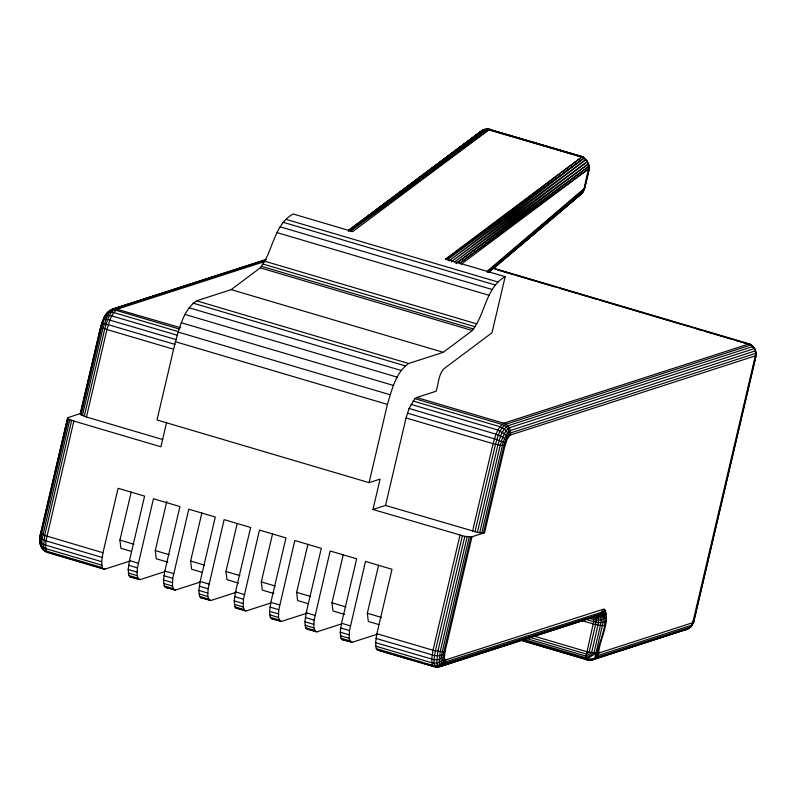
<?xml version="1.0" encoding="UTF-8"?>
<svg xmlns="http://www.w3.org/2000/svg" width="796" height="796" viewBox="0 0 796 796"><rect width="100%" height="100%" fill="white"/><g stroke="black" fill="none" stroke-linecap="round" stroke-linejoin="round"><path stroke-width="1.19" d="M43.332 549.897C40.536 546.802 39.482 542.613 39.83 538.504C39.233 544.096 41.631 550.534 47.362 552.434L103.46 569.021L104.943 569.12L130.514 560.852M372.956 509.48L464.824 536.385L471.968 536.812L484.545 532.743L505.062 445.272L507.51 438.467L509.48 435.631C510.097 430.676 506.604 425.84 501.918 424.387L414.885 398.657L409.054 408.467L406.05 417.95L385.533 505.42L372.956 509.48L380.08 479.102L369.065 482.655L157.011 419.97L175.369 341.713C179.796 327.295 183.508 309.923 196.582 300.818L231.178 289.635L260.272 267.844L264.65 261.188C273.496 245.437 275.913 223.616 293.107 213.975L352.747 231.606L489.52 129.32L583.04 156.792L587.508 161.508L589.488 168.215L584.662 188.781L582.254 193.159L488.684 272.461M488.207 272.302L583.478 191.309L589.08 166.175L456.168 263.426M103.719 319.096L103.838 317.684L107.5 312.291L112.863 309.007L266.182 259.456M162.742 439.551L86.446 416.995L81.112 414.855L80.237 413.721L80.754 413.373L67.66 417.791L40.666 532.872C38.805 537.708 39.571 544.046 45.551 545.091L101.659 561.678L102.376 567.667L103.46 569.021M101.659 561.678L102.973 552.742L118.087 488.286L144.593 496.127L129.479 560.573L128.166 569.508L128.882 575.508L129.977 576.851L140.285 579.568L164.702 571.677M138.812 579.468L137.101 575.617L137.409 567.886L153.429 498.734L179.946 506.574L164.822 571.021L163.508 579.956L164.225 585.956L165.319 587.309L175.627 590.015L200.045 582.125M174.155 589.916L172.453 586.065L172.752 578.334L188.781 509.191L215.288 517.022L200.164 581.468L198.851 590.403L199.577 596.403L200.662 597.756L210.97 600.463L236.541 592.204M209.497 600.363L207.796 596.512L208.104 588.781L224.124 519.639L250.631 527.469L235.507 591.925L234.193 600.861L234.919 606.851L236.004 608.204L246.322 610.91L270.73 603.02M244.84 610.811L243.138 606.96L243.447 599.229L259.466 530.086L285.973 537.917L270.849 602.373L269.536 611.308L270.262 617.298L271.346 618.651L281.665 621.358L307.236 613.099M280.182 621.258L278.481 617.407L278.789 609.676L294.809 540.534L321.315 548.364L306.201 612.82L304.878 621.756L305.604 627.745L306.689 629.099L317.007 631.815L341.414 623.925M315.524 631.706L313.823 627.855L314.131 620.124L330.151 550.981L356.658 558.812L341.544 623.268L340.22 632.203L340.947 638.193L342.031 639.546L352.349 642.263L376.757 634.372M350.867 642.153L349.165 638.302L349.474 630.571L365.493 561.429L392 569.269L376.886 633.716L375.563 642.651L376.289 648.64L377.374 649.994L433.482 666.58L439.671 666.759L596.93 615.925L600.95 613.517L603.219 609.258L604.691 609.358C610.612 623.238 599.269 639.198 598.711 653.257C597.627 658.421 591.906 661.416 586.97 659.804L521.43 640.432M603.219 609.258L445.213 660.033L444.367 658.113L444.974 651.894L471.968 536.812M509.48 435.631L510.365 435.054C511.51 430.148 508.554 424.706 503.689 423.233L416.656 397.502L414.885 398.657M102.067 557.439L45.959 540.852L42.029 539.091L40.108 536.902L67.66 417.791M41.74 530.126L40.785 533.38L44.685 535.439L102.973 552.742M42.297 527.728L45.67 513.34M46.238 510.942L49.611 496.555M50.178 494.157L51.302 489.371M51.859 486.973L54.397 476.177M54.954 473.779L60.018 452.198M60.576 449.8L63.949 435.422M64.516 433.024L68.167 417.432M67.779 418.298L68.536 418.925L41.541 534.007L40.506 544.613L41.74 546.305L45.651 548.573L101.759 565.16M68.536 418.925L69.869 419.621L42.029 539.091L41.74 546.305L42.317 548.643L45.173 551.449L46.626 551.548M69.869 419.621L71.68 420.358L44.685 535.439L43.491 547.658L44.098 550.116L46.267 551.081L102.376 567.667M71.68 420.358L73.859 421.064L45.959 540.852L45.651 548.573L46.267 551.081L47.362 552.434L48.835 552.533M80.237 413.721L100.754 326.251L104.545 316.549L107.53 315.385L111.848 315.913L177.428 335.305M80.366 414.228L100.873 326.758L104.545 316.549M81.033 412.169L84.684 396.597M85.252 394.199L88.615 379.821M89.182 377.423L94.236 355.862M94.804 353.464L98.177 339.086M98.734 336.688L99.858 331.892M100.425 329.494L102.644 320.29L104.196 319.296L107.729 319.504L176.722 339.793M81.112 414.855L101.629 327.385L104.196 319.296L109.171 310.918L112.863 309.007L264.988 260.312M82.446 415.552L102.963 328.091L107.53 315.385L111.201 310.092L115.788 310.241L178.981 328.917M84.267 416.288L104.773 328.818C106.953 321.733 108.783 313.196 115.201 308.719L180.752 327.763M86.446 416.995L106.953 329.534C109.171 322.32 111.032 313.644 117.569 309.087L264.998 261.436M131.37 551.399L120.912 548.315L119.927 540.116L131.191 492.087M166.653 422.258L160.891 446.795L73.859 421.064M167.876 562.195L156.255 558.762L155.27 550.563L166.812 501.331M202.055 572.304L191.597 569.21L190.612 561.021L201.876 512.982M238.561 583.09L226.94 579.657L225.955 571.468L237.218 523.43M273.904 593.537L262.282 590.105L261.297 581.916L272.56 533.877M308.092 603.647L297.624 600.552L296.639 592.363L307.903 544.325M344.598 614.432L332.967 611L331.982 602.811L343.245 554.772M369.065 482.655L387.423 404.398C391.861 389.99 395.572 372.618 408.647 363.503L443.243 352.32L472.336 330.539L476.714 323.873C485.55 308.132 487.978 286.311 505.171 276.67L445.521 259.038L581.717 157.061L583.04 156.792L587.508 161.508L454.436 262.073L588.582 163.767L587.199 162.026M378.777 624.542L368.309 621.447L367.324 613.258L378.588 565.22M505.171 276.67L492.008 332.758L443.8 368.856C438.347 374.886 438.566 383.881 436.158 391.204L416.656 397.502M459.988 535.211L432.994 650.302L431.671 659.237L432.397 665.227L433.482 666.58L437.322 667.048L536.643 634.939M462.376 535.857L435.382 650.939C434.696 656.043 432.417 662.441 435.87 666.948L439.671 666.759L600.055 615.069L603.647 611.636L604.691 609.358M464.824 536.385L437.83 651.466L436.696 663.068L438.288 666.66L442.586 664.262L445.213 660.033M467.152 536.763L440.158 651.854L439.123 662.461L440.576 665.745L441.84 665.834L443.69 664.342L445.959 660.083M469.212 536.972L442.218 652.053C441.69 655.944 439.949 660.829 442.586 664.262L602.065 613.587L603.338 616.482L603.109 622.273L594.592 659.008L586.97 659.804L586.065 656.133L593.657 621.696L593.498 616.582C598.323 617.955 603.836 615.348 605.776 610.711M470.854 536.982L443.86 652.073L443.093 659.894L444.168 662.322L603.647 611.636C608.801 626.323 597.866 642.71 596.443 657.516L690.799 627.019L693.575 622.412L756.2 355.404L755.583 350.807L753.135 346.479L749.752 343.991L493.53 268.242M472.565 531.151L493.082 443.68C495.301 436.477 497.152 427.79 503.689 423.233L749.006 343.942L753.135 346.479L507.818 425.77C501.719 430.019 499.988 438.128 497.918 444.855L477.401 532.315L385.533 505.42M474.963 531.788L495.47 444.317C497.649 437.233 499.48 428.696 505.898 424.218L751.225 344.927L492.784 268.192M477.401 532.315L479.729 532.693L500.246 445.233C502.137 439.074 503.729 431.661 509.301 427.78L754.628 348.489L756.2 355.404L755.683 355.762L510.365 435.054M479.729 532.693L481.789 532.902L503.301 441.81L505.977 435.223L508.933 430.964L755.583 350.807L756.2 355.404L754.628 348.489L752.19 346.24M481.789 532.902L483.431 532.912L504.783 442.407L507.032 436.875L509.51 433.303L755.941 353.285L692.202 625.059L597.846 655.556L597.597 653.436L586.722 651.665L533.101 635.815M588.612 167.08L589.368 167.707L584.543 188.274L582.254 193.159L488.426 272.391M606.582 654.879L590.075 660.222L586.97 659.804L592.423 659.924L686.769 629.427L690.799 627.019L693.575 622.412L756.081 354.897M481.64 132.027L482.645 130.166L484.814 129.241L490.266 129.37L490.804 130.046M594.592 659.008L597.597 653.436L693.575 622.412L688.948 628.512L594.592 659.008L586.433 659.128L520.883 639.755M444.675 659.367C442.735 664.003 437.223 666.61 432.397 665.227L376.289 648.64M583.209 190.373L584.543 188.274L486.863 271.516M484.824 129.937L482.237 130.395L477.252 135.181M690.878 625.676L688.948 628.512L686.55 628.621M444.367 658.113C441.929 662.391 436.367 664.003 431.78 662.73L375.672 646.143M606.393 613.218C603.477 618.373 596.532 619.308 591.428 617.129M107.43 313.385L110.684 309.933L266.371 259.615M444.317 656.362L439.034 659.476L434.089 659.725L375.563 642.651M606.502 616.701C602.164 621.766 594.552 620.243 589.1 618.164M487.132 272.113L584.155 189.13M488.704 271.914L492.485 268.69M494.376 267.078L536.912 230.84M488.764 272.172L582.254 193.159M488.475 271.496L583.478 191.309M587.508 161.508L451.382 261.725L585.926 159.558L581.717 157.061L446.427 259.357L445.521 259.038M456.128 263.376L588.582 163.767L589.488 168.215L459.411 263.526M582.393 157.12L489.142 129.499L484.316 129.519L482.237 130.395L348.479 230.661L484.316 129.519L490.266 129.37M350.349 229.527L482.645 130.166L484.973 130.136M484.316 129.519L348.389 231.467L487.162 128.952L582.294 156.742L585.926 159.558L448.954 260.929L583.956 158.036L582.294 156.742M459.372 263.436L589.08 166.175M480.505 131.818L348.757 230.303L482.237 130.395M461.093 264.312L588.97 168.563M349.345 230.323L358.27 223.686M360.25 222.203L374.13 211.885M376.12 210.403L385.045 203.766M391.98 198.602L398.925 193.438M407.85 186.801L411.811 183.856M420.736 177.219L425.691 173.528M436.606 165.419L438.586 163.936M464.366 144.763L466.347 143.29M488.943 129.639L350.529 231.258L486.605 129.26L581.717 157.061M101.261 325.902L100.754 326.251L101.629 327.385L106.953 329.534L173.717 349.265M108.833 311.425L105.082 315.574C106.505 312.231 110.704 311.584 113.838 312.569L178.224 331.604M444.516 654.242L439.392 655.864L434.497 655.556L375.981 638.412M606.084 620.94C599.249 625.039 590.95 620.472 584.125 618.88M586.433 659.128L595.955 653.417M541.37 633.417L593.398 616.601M608.94 654.123L633.716 646.113M636.074 645.347L660.839 637.347M665.555 635.825L683.247 630.104M505.062 445.272L500.246 445.233L493.082 443.68L406.05 417.95M483.431 532.912L484.545 532.743M605.189 625.636L598.045 625.218L581.289 620.522M444.974 651.894L435.382 650.939L376.886 633.716M594.582 616.213L600.055 615.069L600.761 615.945L601.229 619.815L600.373 625.596L593.896 653.217L586.125 657.874L522.962 639.208M684.431 629.726L686.769 629.427M129.977 576.851L140.285 579.568M165.319 587.309L175.627 590.015M200.662 597.756L202.134 597.856M236.004 608.204L237.487 608.303M271.346 618.651L280.56 621.039M342.031 639.546L352.349 642.263M377.374 649.994L433.79 666.342M487.162 128.952L582.115 156.822L583.956 158.036L447.322 259.785L446.427 259.357L583.956 158.036L581.916 156.921M497.649 269.973L514.325 274.909M516.713 275.615L535.778 281.247M538.166 281.953L554.852 286.888M559.618 288.291L576.304 293.226M578.682 293.933L597.756 299.575M600.134 300.271L619.198 305.913M621.586 306.619L681.177 324.231M683.555 324.937L689.515 326.698M694.281 328.111L702.629 330.569M705.007 331.275L710.967 333.036M713.345 333.743L732.419 339.385M734.798 340.081L750.29 344.668L754.628 348.489M285.953 219.338L498.007 282.033M283.087 222.263L495.152 284.958M280.102 226.81L492.167 289.505M277.197 232.661L489.251 295.356M264.65 261.188L476.714 323.873M263.197 264.113L475.252 326.798M261.705 266.381L473.759 329.076M260.272 267.844L472.336 330.539M231.178 289.635L443.243 352.32M196.582 300.818L408.647 363.503M193.04 303.117L405.094 365.812M189.14 307.783L401.194 370.468M185.16 314.48L397.214 377.165M181.369 322.748L393.433 385.443M412.935 400.985L499.968 426.716C504.346 428.119 508.415 431.959 508.505 436.795M178.035 332.041L390.09 394.726M410.945 404.338L497.978 430.059L504.425 433.611L507.51 438.467M409.054 408.467L496.077 434.198L502.813 437.133L506.564 440.536M175.369 341.713L387.423 404.398M175.05 344.429L108.286 324.698L101.928 323.484M407.383 413.114L494.415 438.845L505.729 442.855M529.071 637.098L586.274 654.013L589.12 652.302L596.065 622.253L596.224 618.263L595.348 616.273L597.766 615.985L598.383 616.751L598.552 622.552L591.567 652.839L586.065 656.133L525.29 638.163M522.166 640.482L587.717 659.854M119.927 540.116L133.877 544.245M155.27 550.563L169.22 554.693M190.612 561.021L204.562 565.14M225.955 571.468L239.904 575.588M261.297 581.916L275.247 586.035M296.639 592.363L310.589 596.483M331.982 602.811L345.932 606.93M367.324 613.258L381.274 617.378M129.479 560.573L138.315 563.19M164.822 571.021L173.657 573.637M200.164 581.468L209 584.085M235.507 591.925L244.342 594.532M270.849 602.373L279.695 604.98M306.201 612.82L315.037 615.427M341.544 623.268L350.379 625.875M128.574 565.269L137.409 567.886M163.916 575.717L172.752 578.334M199.269 586.164L208.104 588.781M234.611 596.622L243.447 599.229M269.953 607.069L278.789 609.676M305.296 617.517L314.131 620.124M340.638 627.964L349.474 630.571M128.166 569.508L137.002 572.125M163.508 579.956L172.344 582.572M198.851 590.403L207.686 593.02M234.193 600.861L243.029 603.467M269.536 611.308L278.371 613.915M304.878 621.756L313.714 624.362M340.22 632.203L349.056 634.81M128.265 573.001L137.101 575.617M163.618 583.448L172.453 586.065M198.96 593.896L207.796 596.512M234.303 604.343L243.138 606.96M269.645 614.791L278.481 617.407M304.987 625.238L313.823 627.855M340.33 635.696L349.165 638.302M128.882 575.508L137.718 578.115M164.225 585.956L173.06 588.562M199.577 596.403L208.413 599.02M234.919 606.851L243.755 609.467M270.262 617.298L279.098 619.915M305.604 627.745L314.44 630.362M340.947 638.193L349.782 640.81M50.009 552.882L104.943 569.12M203.239 598.184L210.97 600.463M238.591 608.632L246.322 610.91M308.171 629.198L317.007 631.815M692.699 621.278L693.455 621.905M749.752 343.991L750.29 344.668M584.214 158.872L583.04 156.792L583.577 157.469M40.337 544.583L41.153 545.588M583.04 156.792L585.806 160.285M589.368 167.707L589.488 168.215M39.9 540.693L40.288 542.275M40.098 535.837L40.108 536.902"/></g></svg>
